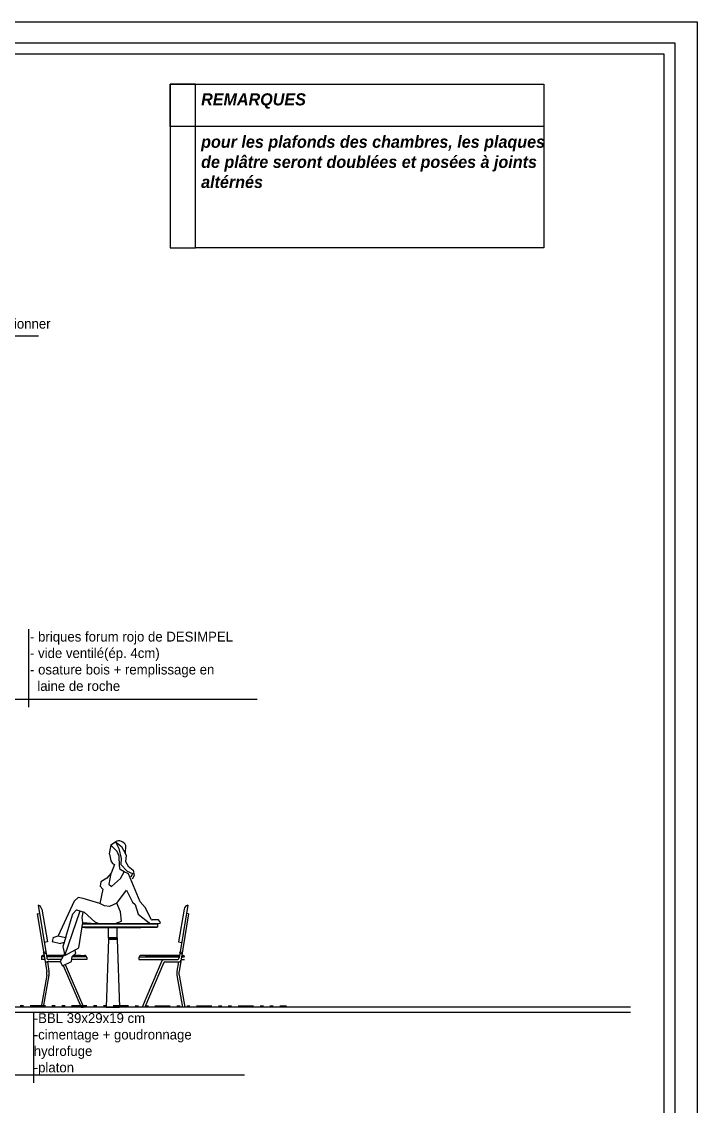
# Model space of a CAD drawing. Header units: millimetres. Extents: x -44462 to 306987, y -116160 to 12874.
# Drawn here: x -7434 to -6817, y -59505 to -58515 of the extents above; entities that cross this region are included whole.
import ezdxf

# ---------------------------------------------------------------- set-up
doc = ezdxf.new("R2010")
doc.units = ezdxf.units.MM
doc.linetypes.add('DCAD_Phantom', pattern=[38, 14, -6, 3, -6, 3, -6])
for name, color, linetype in [('BLANC', 7, 'Continuous'), ('chassis fen.portes', 1, 'Continuous'), ('D_______TX', 2, 'Continuous'), ('MOBILIER', 8, 'Continuous'), ('PERSONNAGES', 5, 'Continuous'), ('ROUGE', 1, 'Continuous'), ('TEXTE', 1, 'Continuous')]:
    doc.layers.add(name, color=color, linetype=linetype)
doc.styles.add('CENTURY GOTHIC', font='GOTHIC.TTF')
doc.styles.add('Century Gothic Gras', font='GOTHICB.TTF')
doc.dimstyles.new('1-50', dxfattribs={"dimtxt": 8, "dimasz": 5, "dimexe": 1.25, "dimexo": 0.625, "dimtad": 1, "dimdec": 0, "dimtxsty": 'Century Gothic Gras', "dimblk": 'ORIGIN', "dimcen": 5, "dimclrd": 8, "dimclre": 5, "dimclrt": 6, "dimadec": 0, "dimazin": 0, "dimtfac": 1, "dimtdec": 0, "dimtmove": 0, "dimatfit": 3, "dimfxl": 0, "dimarcsym": 0})

# ---------------------------------------------------------------- blocks, each defined once
blk = doc.blocks.new('_Origin')
at = {"color": 0, "linetype": 'Continuous', "lineweight": -2}
blk.add_line((0, 0), (-1, 0), dxfattribs=at)
blk.add_circle((0, 0), 0.5, dxfattribs=at)
blk = doc.blocks.new('A$C52374C62')
at = {"layer": 'MOBILIER'}
for p, q in [((-68.32, 92.94), (-60.43, 44.94)), ((-65.01, 89.35), (-59.82, 59.49)), ((65.01, 89.35), (59.82, 59.49)), ((68.32, 92.94), (60.43, 44.94)), ((-69.04, 84.94), (-67.06, 85.27)), ((-69.04, 84.94), (-60.41, 32.53)), ((69.04, 84.94), (60.41, 32.53)), ((68.94, 84.94), (66.97, 85.27)), ((-27.98, 73.01), (40.43, 73.01)), ((40.57, 73.01), (-27.98, 73.01)), ((-27.51, 76.01), (40.43, 76.01)), ((40.57, 76.01), (-27.51, 76.01)), ((-25.63, 73.01), (-25.63, 72.5)), ((-25.63, 72.5), (25.47, 72.5)), ((25.63, 72.5), (-25.47, 72.5)), ((6.82, 73.01), (-8.79, 73.01)), ((-6.82, 73.01), (8.79, 73.01)), ((-4, 63), (-4, 72.5)), ((4, 63), (4, 72.5)), ((25.63, 73.01), (25.63, 72.5)), ((40.57, 76.01), (40.57, 73.01)), ((-59.82, 59.49), (-62.74, 59.01)), ((-4, 62), (-6, 0)), ((-4, 62), (-6, 0)), ((-4, 63.04), (-4, 61.96)), ((-4, 63.03), (3.9, 63.03)), ((-4, 62.09), (3.9, 62.09)), ((4, 63.03), (-3.9, 63.03)), ((4, 62.09), (-3.9, 62.09)), ((4, 63.04), (4, 61.96)), ((4, 62), (6, 0)), ((4, 62), (6, 0)), ((59.82, 59.49), (62.74, 59.01)), ((-65.23, 46.15), (-65.23, 43.26)), ((-65.23, 46.12), (-65.23, 43.26)), ((-62.6, 45.84), (-65.23, 45.84)), ((-62.18, 43.26), (-65.23, 43.26)), ((-62.81, 47.12), (-64.23, 47.12)), ((-64.23, 47.12), (-62.81, 47.12)), ((-60.79, 47.12), (-44.99, 47.12)), ((-44.99, 47.12), (-60.79, 47.12)), ((-45.69, 45.84), (-60.57, 45.84)), ((-47.92, 41.15), (-60.13, 41.15)), ((-59.8, 41.15), (-58.4, 32.61)), ((-47.07, 43.26), (-58.45, 43.26)), ((-23.79, 43.26), (-37.57, 43.26)), ((-23.92, 45.84), (-37.12, 45.84)), ((-35.99, 47.12), (-25.79, 47.12)), ((-29.43, 47.12), (-35.99, 47.12)), ((-23.79, 45.12), (-23.79, 43.26)), ((23.79, 45.12), (23.79, 43.26)), ((23.79, 43.26), (46.65, 43.26)), ((23.92, 45.84), (60.57, 45.84)), ((60.79, 47.12), (25.79, 47.12)), ((44.81, 42.05), (26.82, -0.01)), ((46.08, 39.94), (29, -0.01)), ((29.43, 47.12), (60.79, 47.12)), ((46.65, 43.26), (58.45, 43.26)), ((47.92, 41.15), (60.13, 41.15)), ((59.8, 41.15), (58.4, 32.61)), ((62.18, 43.26), (65.23, 43.26)), ((62.6, 45.84), (65.23, 45.84)), ((62.81, 47.12), (64.23, 47.12)), ((64.23, 47.12), (62.81, 47.12)), ((-45.26, 38.01), (-29, -0.01)), ((-43.44, 38.86), (-26.82, -0.01)), ((-60.43, 29.16), (-65.59, 0.01)), ((-58.42, 29.24), (-63.59, 0.01)), ((58.42, 29.24), (63.59, 0.01)), ((60.43, 29.16), (65.59, 0.01)), ((-6, 0), (6, 0)), ((6, 0), (-6, 0)), ((65.59, 0.01), (63.59, 0.01)), ((-29, -0.01), (-26.82, -0.01)), ((29, -0.01), (26.82, -0.01))]:
    blk.add_line(p, q, dxfattribs=at)
for centre, radius in [((-62.19, 49.49), 1.01), ((-62.19, 49.49), 0.869), ((62.19, 49.49), 1.01), ((62.19, 49.49), 0.869)]:
    blk.add_circle(centre, radius, dxfattribs=at)
for centre, radius, start, end in [((-68.99, 88.99), 4, 5.11731, 80.40088), ((69.09, 88.99), 4, 99.59912, 174.88269), ((-64.23, 46.12), 1, 90, 180), ((-60.13, 43.15), 2, 189.34471, 270), ((-58.45, 45.26), 2, 189.34471, 270), ((-47.92, 39.15), 2, 89.08154, 90), ((-25.79, 45.12), 2, 0, 90), ((25.79, 45.12), 2, 90, 180), ((46.65, 41.26), 2, 90, 156.84214), ((47.92, 39.15), 2, 90, 156.84214), ((58.45, 45.26), 2, 270, 350.65529), ((60.13, 43.15), 2, 270, 350.65529), ((64.23, 46.12), 1, 0, 90), ((-70.28, 30.9), 10, 349.96582, 9.34471), ((-68.26, 30.98), 10, 349.96582, 9.34471), ((68.26, 30.98), 10, 170.65529, 190.03418), ((70.28, 30.9), 10, 170.65529, 190.03418)]:
    blk.add_arc(centre, radius, start, end, dxfattribs=at)
at = {"layer": 'PERSONNAGES'}
for p, q in [((-1.98, 148.01), (2.24, 150.85)), ((2.24, 150.85), (7.96, 146.5)), ((2.24, 150.85), (5.45, 144.64)), ((-1.98, 148.01), (-3.41, 139.89)), ((-3.41, 139.89), (-2.98, 139.42)), ((-2.98, 139.42), (-2.03, 133.47)), ((3.81, 141.99), (-1.7, 147.39)), ((5.58, 137.67), (3.81, 141.99)), ((5.45, 144.64), (7.61, 135.6)), ((7.96, 146.5), (11.44, 139.82)), ((11.31, 140.29), (11.98, 138.28)), ((11.46, 140.05), (11.91, 147.32)), ((-2.03, 133.47), (-0.32, 131.11)), ((1.6, 130.12), (-1.64, 122.23)), ((-0.32, 131.11), (1.6, 130.12)), ((6.09, 128.85), (5.58, 137.67)), ((6.7, 125.64), (6.09, 128.85)), ((7.61, 135.6), (7.36, 130.16)), ((7.36, 130.16), (13.15, 123.98)), ((11.98, 138.28), (11.58, 132.85)), ((11.58, 132.85), (13.81, 128.65)), ((13.81, 128.65), (18.49, 124.95)), ((-1.64, 122.23), (-5.64, 117.56)), ((-2.03, 121.77), (-3.77, 112.02)), ((10.24, 123.36), (6.7, 125.64)), ((7.08, 117.29), (10.43, 123.28)), ((14.25, 121.66), (10.24, 123.36)), ((13.15, 123.98), (17.9, 121.95)), ((24.9, 95.87), (14.25, 121.66)), ((17.9, 121.95), (16.38, 118.38)), ((19.33, 120.07), (17.51, 116.66)), ((18.49, 124.95), (19.33, 120.07)), ((-11.1, 114.17), (-11.72, 110.41)), ((-11.72, 110.41), (-9.28, 107.42)), ((-5.64, 117.56), (-11.1, 114.17)), ((-3.77, 112.02), (-1.28, 110.09)), ((-1.28, 110.09), (7.08, 117.29)), ((-31.75, 99.96), (-35.39, 96.49)), ((-27.09, 99.14), (-31.75, 99.96)), ((-12, 94.36), (-27.09, 99.14)), ((-9.28, 107.42), (-12, 94.36)), ((3.64, 94.86), (12.35, 106.59)), ((12.35, 106.59), (17.92, 95.58)), ((-35.39, 96.49), (-50.02, 64.87)), ((-7.54, 92.34), (-12, 94.36)), ((-3.02, 91.83), (-7.54, 92.34)), ((3.64, 94.86), (-3.02, 91.83)), ((7.07, 86.98), (3.64, 94.86)), ((17.92, 95.58), (20.25, 93.5)), ((20.25, 93.5), (23.03, 84.73)), ((29.37, 90.81), (24.9, 95.87)), ((35.2, 79.69), (29.37, 90.81)), ((-44.01, 47.01), (-29.73, 87.74)), ((-43.09, 63.8), (-36.52, 85.02)), ((-36.52, 85.02), (-33.17, 88.81)), ((-33.17, 88.81), (-26.15, 86.52)), ((-28.18, 81.76), (-27.21, 86.41)), ((-27.33, 77.17), (-28.18, 81.76)), ((-26.15, 86.52), (-16.54, 77.9)), ((7.74, 78.46), (7.07, 86.98)), ((23.03, 84.73), (33.21, 76.98)), ((35.2, 79.69), (35.82, 79.68)), ((41.73, 79.56), (35.82, 79.68)), ((43.58, 77.05), (41.73, 79.56)), ((-30.96, 54), (-27.33, 77.17)), ((-27.33, 77.17), (-15.85, 76.35)), ((-16.54, 77.9), (-12.82, 76.21)), ((-12.82, 76.21), (2.18, 76.13)), ((2.18, 76.13), (7.74, 78.46)), ((33.03, 77.12), (33.08, 76.01)), ((33.08, 76.01), (43.25, 76.46)), ((43.25, 76.46), (43.58, 77.05)), ((-54.48, 63.4), (-55.55, 59.82)), ((-55.55, 59.82), (-47.75, 58.1)), ((-54.48, 63.4), (-50.02, 64.87)), ((-50.02, 64.87), (-43.2, 63.44)), ((-43.09, 63.8), (-45.61, 55.12)), ((-44.41, 59.05), (-47.75, 58.1)), ((-45.61, 55.12), (-44.01, 47.01)), ((-44.01, 47.01), (-30.96, 54)), ((-33.91, 49.13), (-34.72, 52.09)), ((-44.24, 48.54), (-48.05, 41.44)), ((-48.05, 41.44), (-45.95, 37.7)), ((-45.95, 37.7), (-37.9, 41.43)), ((-37.9, 41.43), (-37.08, 46.09)), ((-37.08, 46.09), (-33.91, 49.13))]:
    blk.add_line(p, q, dxfattribs=at)
blk.add_arc((5.4, 144.48), 7.11, 23.53478, 116.34134, dxfattribs=at)
blk = doc.blocks.new('PETIT CARTOUCHE_HOR')
at = {"color": 1}
for p, q in [((-2100, 1485), (0, 1485)), ((0, 1485), (0, 0))]:
    blk.add_line(p, q, dxfattribs=at)
at = {"layer": 'chassis fen.portes', "color": 2, "linetype": 'Continuous'}
for p, q in [((-2081.31, 1465.65), (-20.52, 1465.65)), ((-20.52, 1465.65), (-20.52, 412.47))]:
    blk.add_line(p, q, dxfattribs=at)
at = {"layer": 'chassis fen.portes', "color": 5, "linetype": 'Continuous'}
for p, q in [((-2071.31, 1455.65), (-30.52, 1455.65)), ((-30.52, 1455.65), (-30.52, 422.47))]:
    blk.add_line(p, q, dxfattribs=at)
at = {"style": 'CENTURY GOTHIC'}
for tag, p, height in [('DATE', (-210.16, 171.36), 20), ('DOSSIERN°', (-210.16, 111.51), 20), ('COMMENTAIRE', (-210.16, 95.35), 12), ('COMMENTAIRESUITE', (-210.16, 79.7), 12), ('FEUILLEN°', (-221.99, 32.69), 20), ('TOTALFEUILLES', (-181.65, 32.69), 20), ('ÉCH.', (-103.23, 32.69), 12)]:
    blk.add_attdef(tag, p, '', height=height, dxfattribs=at)

msp = doc.modelspace()

# ---------------------------------------------------------------- linework, layer by layer
at = {"layer": 'BLANC', "color": 8}
for p, q in [((-7427.33, -59140.46), (-7427.33, -59069.49)), ((-7422.94, -59483.2), (-7422.94, -59419.69))]:
    msp.add_line(p, q, dxfattribs=at)
at = {"layer": 'BLANC'}
for p, q in [((-6878.35, -59414.12), (-7513.16, -59414.12)), ((-6878.35, -59419.12), (-7513.16, -59419.12))]:
    msp.add_line(p, q, dxfattribs=at)
at = {"layer": 'D_______TX', "color": 8, "linetype": 'Continuous'}
for points in [[(-7275.38, -58572.21), (-7298.4, -58572.21), (-7298.4, -58721.62), (-7275.38, -58721.62)], [(-7298.4, -58572.21), (-6957.43, -58572.21), (-6957.43, -58610.92), (-7298.4, -58610.92)], [(-7275.38, -58572.21), (-6957.43, -58572.21), (-6957.43, -58721.62), (-7275.38, -58721.62)]]:
    msp.add_lwpolyline(points, close=True, dxfattribs=at)
at = {"layer": 'ROUGE', "linetype": 'DCAD_Phantom'}
msp.add_line((-7692.32, -59412.12), (-7192.31, -59413.12), dxfattribs=at)

# ---------------------------------------------------------------- block references
at = {"color": 1}
msp.add_blockref('PETIT CARTOUCHE_HOR', (-6817.24, -60000.2), dxfattribs=at)
at = {"layer": 'ROUGE'}
msp.add_blockref('A$C52374C62', (-7350.67, -59414.12), dxfattribs=at)

# ---------------------------------------------------------------- texts
at = {"layer": 'TEXTE', "attachment_point": 1, "style": 'CENTURY GOTHIC'}
for s, insert, char_height, width in [('{\\fCentury Gothic|b1|i1|c0|p34;REMARQUES}', (-7270.14, -58580.53), 11, 317.9517), ('{\\fCentury Gothic|b1|i1|c0|p34;pour les plafonds des chambres, les plaques de plâtre seront doublées et posées à joints altérnés}', (-7270.14, -58619.24), 11, 317.9517), ('renfort charpente à dimensionner\\Psuivant étude constructeur', (-7584.82, -58786.19), 9, 325.0614), ('- briques forum rojo de DESIMPEL\\P- vide ventilé(ép. 4cm)\\P- osature bois + remplissage en \\P  laine de roche', (-7426.32, -59071.69), 9, 271.5785), ('-BBL 39x29x19 cm\\P-cimentage + goudronnage \\Phydrofuge\\P-platon', (-7422.94, -59419.69), 9, 271.5785)]:
    msp.add_mtext(s, dxfattribs=dict(at, insert=insert, char_height=char_height, width=width))

# ---------------------------------------------------------------- leaders
at = {"layer": 'BLANC'}
for points in [[(-7634.21, -58848.15), (-7587.72, -58801.66), (-7418.52, -58801.66)], [(-7518.14, -59133.23), (-7394.11, -59133.23), (-7219, -59133.23)], [(-7513.75, -59475.98), (-7427.2, -59475.98), (-7230.65, -59475.98)]]:
    msp.add_leader(points, dimstyle='1-50', override={"dimgap": 0.625, "dimtad": 0}, dxfattribs=at)

doc.saveas('drawing.dxf')
